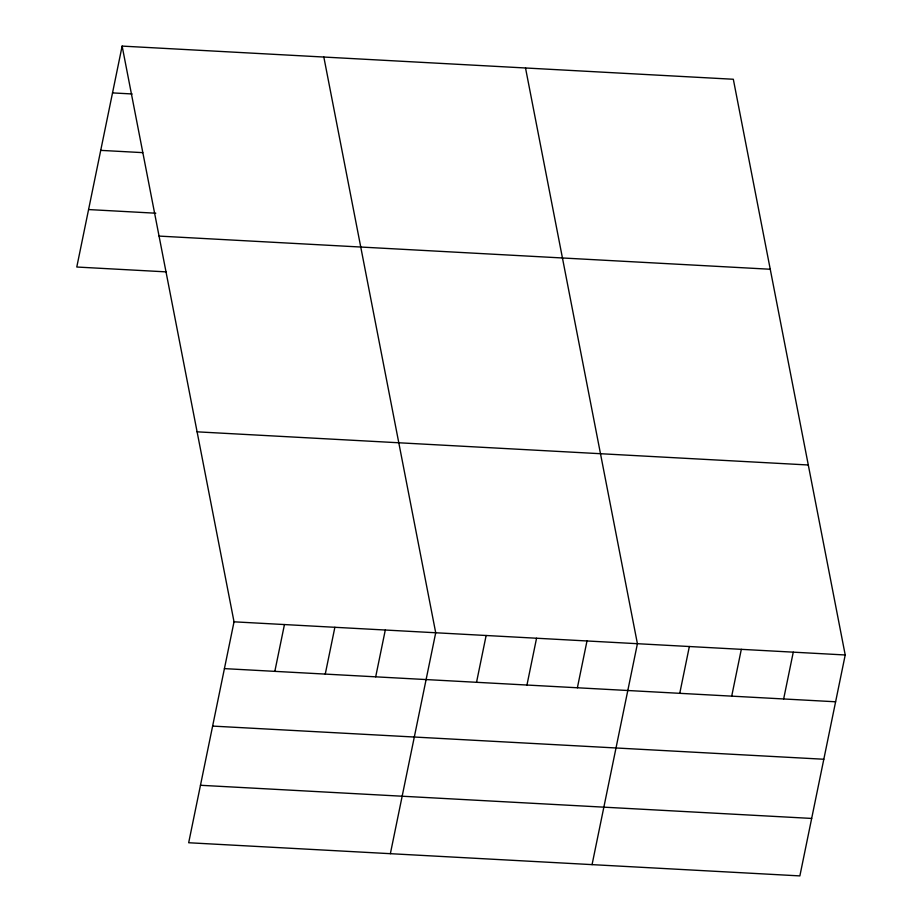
<?xml version="1.0" encoding="UTF-8"?>
<svg xmlns="http://www.w3.org/2000/svg" width="922" height="922" viewBox="0 0 922 922"><rect width="100%" height="100%" fill="white"/><g stroke="black" fill="none" stroke-linecap="round" stroke-linejoin="round"><path stroke-width="1.38" d="M122.13 46.1L234.027 621.82L188.676 842.743L799.87 875.9L845.22 654.977L733.324 79.257L122.13 46.1L76.78 267.023L166.421 271.886M274.837 671.354L284.449 624.551M325.259 674.097L334.87 627.294M375.692 676.829L385.292 630.026M390.363 853.68L435.714 632.757L323.829 57.037M476.536 682.303L486.136 635.5M526.958 685.034L536.558 638.231M577.379 687.777L586.991 640.974M592.062 864.629L637.413 643.706L525.517 67.986M679.756 693.332L689.356 646.518M731.711 696.145L741.311 649.342M783.654 698.968L793.266 652.165M112.53 92.903L132.134 93.963M100.729 150.367L142.749 152.637M88.581 209.559L155.806 213.213M159.057 236.09L770.25 269.247M197.101 431.83L808.294 464.988M234.027 621.82L845.22 654.977M224.415 668.623L835.609 701.78M212.625 726.087L823.819 759.244M200.466 785.279L811.66 818.436"/></g></svg>
